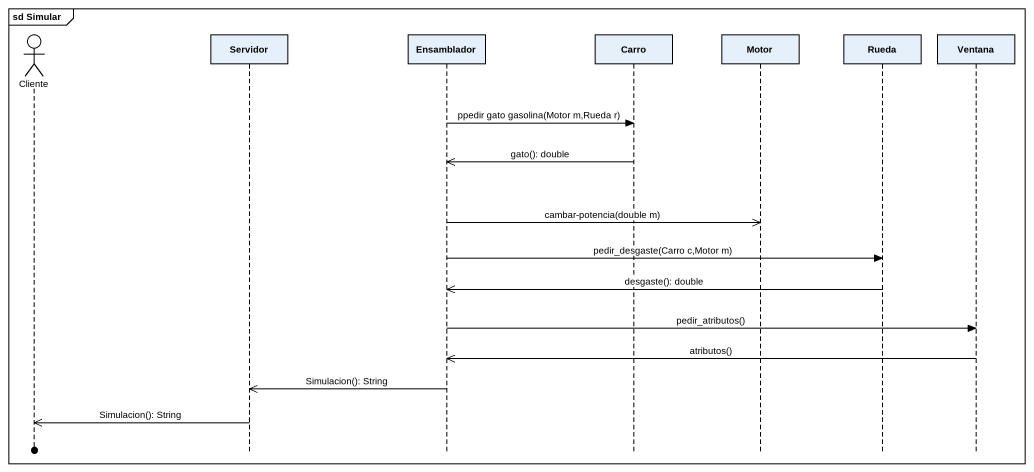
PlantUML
@startuml
mainframe sd Simular
hide footbox
actor Cliente
participant Servidor
participant Ensamblador
participant Carro
participant Motor
participant Rueda
participant Ventana

Ensamblador -> Carro : ppedir gato gasolina(Motor m,Rueda r)
Carro ->> Ensamblador : gato(): double
Ensamblador ->> Motor : cambar-potencia(double m)
Ensamblador -> Rueda : pedir_desgaste(Carro c,Motor m)
Rueda ->> Ensamblador : desgaste(): double
Ensamblador -> Ventana : pedir_atributos()
Ventana ->> Ensamblador : atributos()
Ensamblador ->> Servidor : Simulacion(): String
Servidor ->> Cliente : Simulacion(): String
@enduml
